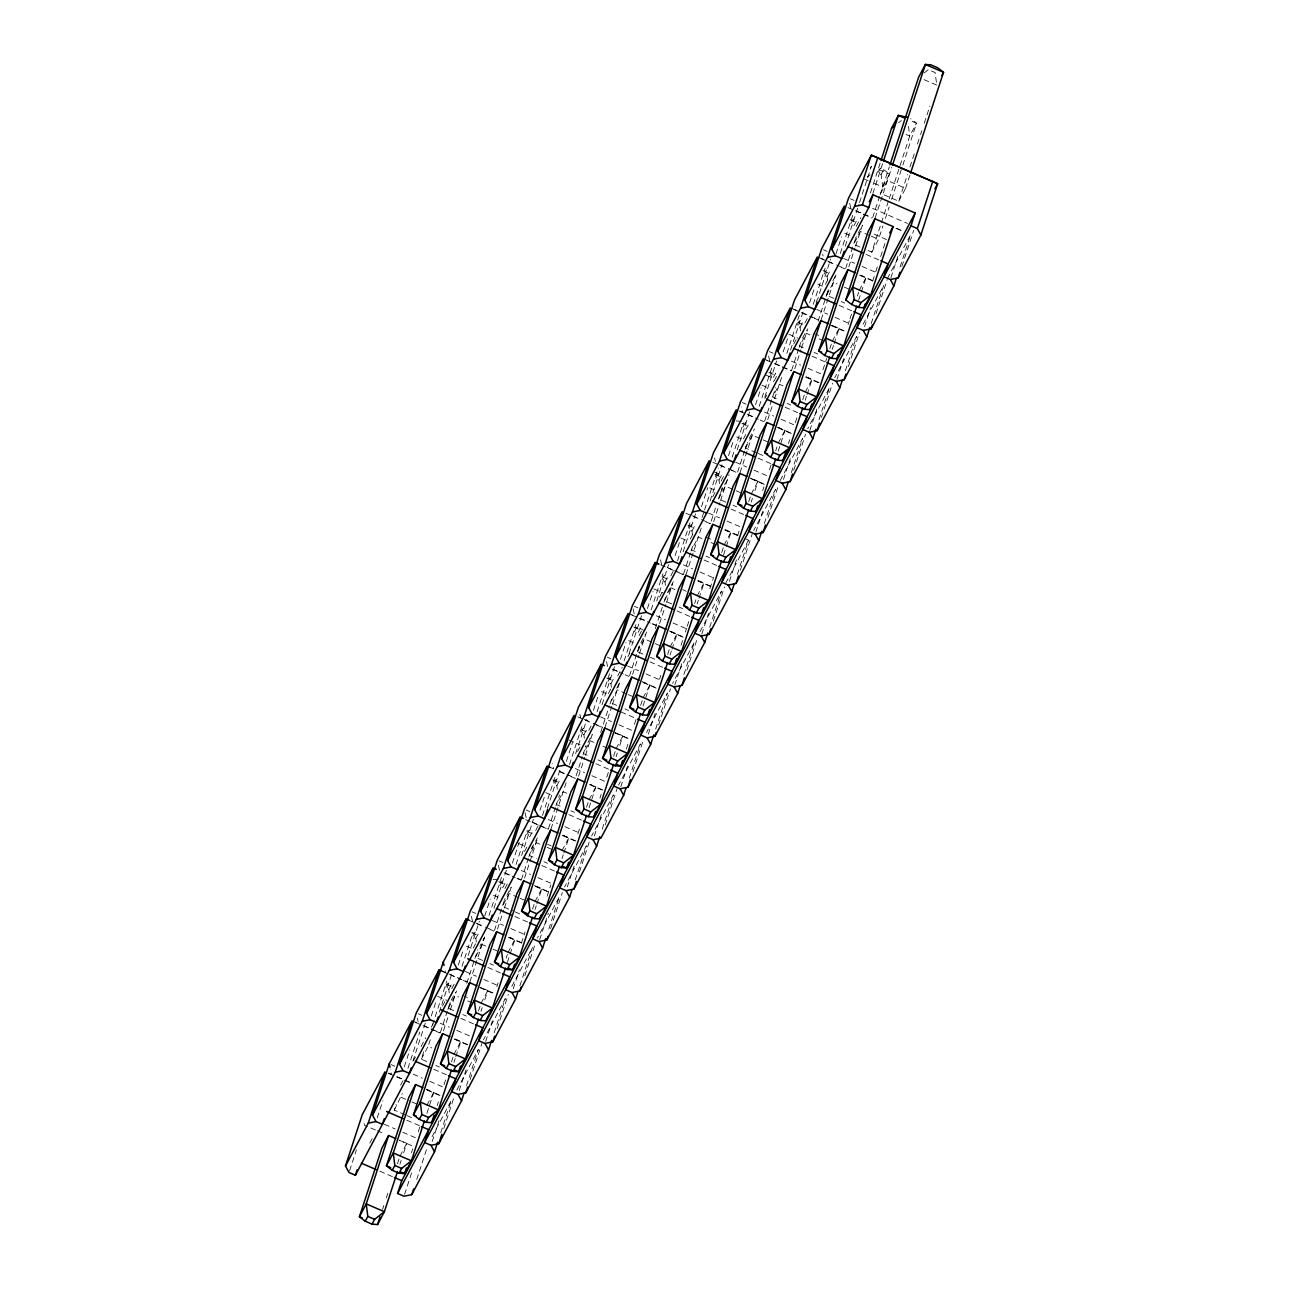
<?xml version="1.0" encoding="UTF-8"?>
<svg xmlns="http://www.w3.org/2000/svg" width="1289" height="1289" viewBox="0 0 1289 1289"><rect width="100%" height="100%" fill="white"/><g stroke="black" fill="none" stroke-linecap="round" stroke-linejoin="round"><path stroke-width="0.75" stroke-dasharray="5 3.75" d="M349.625 1170.605L356.425 1149.82M377.258 1117.789L382.817 1100.774M404.279 1066.857L409.838 1049.842M405.165 1114.808L394.289 1110.119L396.158 1104.399M407.969 1068.243L419.795 1032.086M394.289 1110.119L402.345 1093.475M412.915 1061.121L425.354 1023.047M431.299 1015.925L436.246 1000.812M426.756 1061.54L421.31 1059.187L424.419 1049.665M432.508 1024.932L446.816 981.155M428.738 1044.444L431.235 1036.839M439.307 1012.091L441.176 1006.387M441.805 1004.485L451.762 974.033M458.32 964.994L463.267 949.88M382.543 1209.356L383.784 1205.553M386.265 1197.948L388.134 1192.261M397.447 1163.758L399.3 1158.07M440.419 1032.296L447.251 1011.366M447.879 1009.464L450.36 1001.843M453.76 1010.608L448.33 1008.256L450.199 1002.552M462.01 966.379L473.208 932.124M399.912 1164.225L401.153 1160.422M403.634 1152.833L406.728 1143.327L399.477 1140.201M443.497 1030.878L447.847 1017.553M450.328 1009.948L456.548 990.919M468.197 955.455L479.395 921.2M484.728 915.963L490.287 898.949M411.433 1152.72L412.673 1148.918M418.248 1131.823L420.746 1124.234M466.811 983.265L474.271 960.434M474.9 958.533L477.832 949.719M489.03 915.448L501.469 877.39M426.933 1113.293L433.748 1092.395L426.498 1089.269M469.889 981.864L484.197 938.086L479.943 946.11M482.602 960.45L475.351 957.324L482.15 944.499L484.648 936.877M493.977 908.326L506.416 870.268M512.361 863.131L519.161 842.345M404.585 1194.339L411.997 1171.653M437.197 1105.591L438.437 1101.789M444.028 1084.694L446.51 1077.105M451.488 1061.91L453.341 1056.207M494.46 930.432L504.853 898.787M516.051 864.516L527.249 830.261M453.954 1062.362L455.194 1058.575M455.807 1056.674L460.769 1041.464L453.519 1038.338M497.522 929.031L503.757 909.986M504.37 908.084L511.217 887.154L504.402 899.98M521.61 855.493L533.437 819.337M416.734 1179.467L427.287 1147.178M539.994 810.314L544.941 795.2M432.218 1141.522L439.017 1120.721M478.509 1010.979L480.362 1005.275M521.481 879.501L528.313 858.571M528.941 856.669L532.502 845.955M542.46 815.502L554.898 777.428M440.741 1132.757L451.295 1100.468L430.349 1139.943M480.958 1011.43L482.215 1007.644M484.696 1000.038L487.79 990.548L480.539 987.406M524.542 878.099L538.061 836.915M547.39 808.38L560.457 768.405M443.754 1128.536L454.308 1096.246M566.403 761.283L572.574 742.383M459.238 1090.591L466.038 1069.806M496.829 986.633L498.07 982.846M506.142 958.146L507.383 954.343M548.486 828.585L555.333 807.639M555.962 805.738L559.523 795.023M569.464 764.57L582.531 724.595M466.505 1085.628L478.316 1049.536L456.451 1090.736M507.367 962.416L514.81 939.617L509.381 937.264M550.951 829.069L566.322 782.181M575.651 753.646L586.849 719.375M470.147 1079.505L481.941 1043.413M593.423 710.352L598.354 695.238M485.647 1041.544L492.446 1020.759M521.368 943.306L525.09 931.915M532.55 909.116L534.403 903.412M576.135 775.752L582.354 756.707M582.982 754.806L585.915 745.993M597.113 711.737L609.552 673.664M494.154 1032.795L505.32 998.604L483.472 1039.804M534.999 909.583L536.24 905.78M536.869 903.879L541.831 888.685L534.581 885.559M578.584 776.236L584.803 757.207M585.432 755.306L592.279 734.359L585.464 747.201M602.06 704.616L614.499 666.542M497.167 1028.574L508.333 994.383M620.444 659.42L626.003 642.405M513.28 988.727L519.451 969.827M547.148 896.177L550.87 884.786M600.674 732.426L609.375 705.776M610.003 703.875L611.695 698.864M624.134 660.806L635.96 624.649M519.934 985.666L532.341 947.673L510.492 988.872M562.02 858.651L563.261 854.849M563.889 852.947L568.852 837.753L561.601 834.628M604.992 727.205L611.824 706.275M612.452 704.374L619.751 682.235M629.08 653.684L641.519 615.61M524.8 975.741L535.354 943.451M647.465 608.489L653.024 591.474M539.688 939.681L548.324 913.224M577.891 833.854L579.76 828.15M586.576 807.252L588.445 801.549M629.548 675.79L639.505 645.338L645.467 634.107M642.905 654.103L637.475 651.751L639.328 646.031M651.154 609.874L662.965 573.718M548.808 929.047L559.362 896.757L537.513 937.941M589.041 807.72L595.872 786.822L590.443 784.469M632.625 674.373L638.845 655.344M639.473 653.442L646.772 631.304M656.713 600.851L668.54 564.695M550.58 928.612L562.375 892.536M675.098 555.672L679.416 542.443M567.321 886.864L574.121 866.079M599.949 798.117L601.19 794.314M606.781 777.219L609.262 769.63M613.596 756.321L615.465 750.633M655.328 628.661L663.416 603.929M664.044 602.027L666.349 595.115M677.547 560.844L689.986 522.786M575.216 880.016L586.382 845.826L564.534 887.009M616.061 756.788L617.302 752.985M619.783 745.396L622.893 735.89L615.643 732.764M659.646 623.441L665.865 604.412M666.494 602.511L672.713 583.482M671.746 603.945L664.496 600.819L672.536 584.175M683.122 551.821L695.561 513.763M579.47 871.992L589.395 841.604M701.506 506.625L707.677 487.725M594.342 835.933L601.754 813.262M626.341 749.086L628.21 743.382M634.414 724.386L636.283 718.698M640.617 705.389L642.486 699.701M683.589 573.927L690.437 552.997M691.065 551.096L693.369 544.184M702.086 517.534L703.955 511.83M704.567 509.912L718.263 468.052M602.237 829.085L613.403 794.894L591.554 836.078M643.082 705.856L649.914 684.958L642.663 681.833M686.054 574.427L701.425 527.539M710.142 500.889L721.953 464.733M605.25 824.863L617.044 788.771M728.527 455.694L733.457 440.58M620.75 786.902L627.534 766.117M659.565 679.158L660.806 675.355M667.638 654.474L669.507 648.77M711.238 521.094L716.217 505.868M725.788 502.082L718.521 498.956L722.259 487.532M732.216 457.079L743.415 422.824M629.258 778.153L640.424 743.962L618.575 785.146M670.103 654.925L671.343 651.138M671.972 649.237L676.934 634.027L669.684 630.901M713.687 521.594L719.907 502.549M720.535 500.648L729.075 474.706M737.163 449.958L749.602 411.9M632.883 772.03L643.437 739.741M755.547 404.778L761.106 387.763M648.383 734.086L655.183 713.284M681.011 645.322L682.864 639.634M685.345 632.029L686.586 628.226M687.214 626.325L689.696 618.736M694.658 603.542L695.899 599.739M737.63 472.064L744.478 451.134M745.09 449.233L746.959 443.529M756.434 452.729L745.541 448.024L747.411 442.32M759.237 406.164L771.676 368.09M655.65 729.123L667.444 693.031L646.498 732.506M697.123 603.993L698.364 600.207M698.992 598.305L703.955 583.111L698.509 580.759M740.079 472.564L754.387 428.786M764.796 397.125L776.623 360.968M658.663 724.901L670.457 688.809M783.18 351.945L787.498 338.717M674.792 685.039L682.203 662.369M709.885 588.702L713.607 577.295M721.679 552.61L723.548 546.907M764.651 421.149L775.672 387.586M786.87 353.331L799.937 313.356M683.911 674.389L694.465 642.099L672.616 683.299M723.532 554.963L730.976 532.18L725.53 529.827M767.728 419.731L772.079 406.406M774.576 398.784L782.487 374.745M790.576 350.012L803.643 310.037M686.924 670.167L697.478 637.878M809.573 302.915L814.519 287.801M701.796 634.107L708.596 613.322M737.534 535.87L739.387 530.166M748.7 501.679L750.569 495.975M791.672 370.217L798.519 349.271M799.132 347.369L801.629 339.764M813.278 304.301L825.089 268.144M709.691 627.26L721.486 591.168L698.719 634.075M751.165 502.146L752.405 498.344M754.887 490.738L757.996 481.248L750.746 478.106M794.749 368.799L800.968 349.77M801.597 347.869L807.816 328.824M819.466 293.376L830.664 259.105M713.333 621.137L724.499 586.946M835.981 253.869L841.54 236.87M729.445 581.291L736.857 558.62M762.685 490.642L763.926 486.839M769.517 469.744L771.998 462.139M775.72 450.747L776.961 446.945M818.064 321.187L825.54 298.339M826.152 296.438L828.65 288.833M833.854 298.371L826.603 295.245L829.101 287.624M840.299 253.369L853.35 213.394M737.324 574.427L748.506 540.236L743.656 537.819M778.185 451.214L785.017 430.317L777.766 427.191M821.141 319.769L835.9 274.799M845.23 246.247L858.925 204.371M859.537 202.47L871.364 166.313L868.802 171.115M740.353 570.205L752.148 534.129M755.837 532.244L762.637 511.459M788.465 443.513L789.706 439.71M795.297 422.615L797.778 415.01M802.741 399.816L804.61 394.112M845.713 268.354L856.122 236.693M870.429 192.915L880.371 162.478M764.345 523.495L775.527 489.321L753.678 530.504M805.206 400.283L806.447 396.48M807.075 394.579L812.038 379.385L804.787 376.259M848.79 266.936L855.01 247.907M855.638 246.006L862.47 225.076L855.67 237.901M872.879 193.414L882.836 162.962M767.986 517.388L778.54 485.099M783.486 479.427L790.27 458.642M822.93 369.782L826.652 358.39M829.762 348.884L831.631 343.196M872.734 217.422L879.581 196.492M880.194 194.591L889.362 166.732M791.365 472.58L802.548 438.389L779.781 481.296M832.227 349.351L833.467 345.549M834.08 343.647L839.058 328.453L831.808 325.327M875.183 217.905L891.811 167.232M793.766 470.243L805.561 434.167M809.879 430.397L817.29 407.711M848.098 324.554L849.338 320.752M849.95 318.85L852.432 311.261M857.411 296.051L858.651 292.265M868.125 250.565L871.751 252.145L888.556 200.746M889.184 198.844L909.712 136.038L916.511 123.212L910.695 118.717M819.014 419.747L829.568 387.457L807.72 428.641M858.619 300.321L866.079 277.522L860.633 275.185M871.751 252.145L878.566 239.303L882.917 225.978M885.414 218.373L889.136 206.949M891.634 199.344L902.203 166.99M902.832 165.073L916.511 123.212L911.178 120.908M821.399 417.427L832.581 383.236M836.899 379.465L843.699 358.68M872.621 281.228L875.102 273.622M875.73 271.721L878.212 264.132M880.693 256.527L886.284 239.432L869.962 232.391M898.771 201.213L905.587 188.371L887.46 180.541L880.645 193.382L898.771 201.213L907.488 174.563M909.97 166.958L914.948 151.731M917.446 144.11L919.927 136.505M920.555 134.588L921.796 130.785M924.277 123.18L929.885 106.052M845.407 370.716L856.589 336.526L834.74 377.709M905.587 188.371L910.566 173.145M848.42 366.495L859.602 332.304M864.548 326.649L870.72 307.749M871.187 323.587L883.61 285.594L861.745 326.794M876.069 313.662L887.235 279.471M890.941 277.602L898.352 254.932M900.076 266.952L910.63 234.662L887.863 277.57M901.849 266.533L913.643 230.441M718.166 473.756L715.604 478.573L719.004 480.04L719.455 483.617M769.646 376.71L772.208 371.893L775.607 373.359L773.046 378.176L773.497 381.753M448.814 989.324L451.359 984.522L447.96 983.056L445.414 987.857L448.814 989.324L449.249 992.901M475.834 938.408L478.38 933.59L474.98 932.124L472.435 936.926L475.834 938.408L476.269 941.969M556.88 785.613L559.442 780.796L556.042 779.329L553.48 784.147L556.88 785.613L557.331 789.19M583.901 734.682L586.463 729.864L583.063 728.398L580.501 733.215L583.901 734.682L584.352 738.259M610.922 683.75L613.483 678.949L610.084 677.466L607.522 682.284L610.922 683.75L611.373 687.327M640.504 628.017L637.942 632.818L634.542 631.352L637.104 626.551L643.404 630.257M664.963 581.887L667.525 577.085L664.125 575.619L661.563 580.421L664.963 581.887L665.414 585.464M691.984 530.971L694.545 526.154L691.146 524.687L688.584 529.489L691.984 530.971L692.435 534.532M719.004 480.04L721.566 475.222L714.767 472.29M800.066 327.245L802.612 322.427L799.212 320.961L796.666 325.779L800.066 327.245L800.517 330.822M827.087 276.313L829.633 271.496L826.233 270.029L823.687 274.847L827.087 276.313L827.538 279.89M881.128 174.45L883.674 169.649L880.274 168.182L877.728 172.984L881.128 174.45L882.691 186.969L869.994 181.491M369.814 1143.101L372.618 1137.833M400.573 1085.161L404.295 1078.136M413.608 1060.573L415.477 1057.061M421.068 1046.523L425.724 1037.742M431.316 1027.204L433.168 1023.692M442.498 1006.129L446.22 999.104M451.811 988.566L454.598 983.298M473.24 948.172L476.962 941.147M504.917 888.459L507.721 883.191M524.478 851.578L527.282 846.309M535.66 830.503L538.464 825.234M577.601 751.471L580.388 746.202M588.767 730.396L591.57 725.127M608.344 693.53L612.066 686.505M617.657 675.968L622.313 667.186M627.904 656.649L629.773 653.136M639.086 635.574L642.808 628.549M659.581 596.936L662.385 591.667M670.763 575.861L673.567 570.592M690.324 538.979L693.128 533.71M712.688 496.829L715.492 491.56M721.083 481.023L723.87 475.754M743.447 438.872L746.234 433.603M764.876 398.478L766.729 394.966M774.19 380.916L776.977 375.647M793.75 344.034L797.472 337.009M804.932 322.959L808.654 315.934M816.114 301.884L818.902 296.631M825.427 284.337L828.231 279.068M856.17 226.381L860.843 217.599M451.214 1000.248L455.468 992.224M531.422 849.048L537.384 837.834M616.738 688.245L619.3 683.428M667.38 592.811L673.341 581.581M720.567 492.543L727.367 479.717M749.296 438.405L751.841 433.603M802.483 338.153L806.737 330.129M832.903 280.809L835.449 275.991M882.691 186.969L889.491 174.144L883.674 169.649M421.31 1059.187L428.109 1046.346L431.751 1047.925M448.33 1008.256L455.13 995.414L458.755 996.993M637.475 651.751L644.274 638.909L653.346 642.824M718.521 498.956L725.336 486.13L734.408 490.046M745.541 448.024L752.357 435.199L761.428 439.114M826.603 295.245L833.419 282.404L837.044 283.967M399.928 1156.169L406.728 1143.327M426.949 1105.237L433.748 1092.395M453.97 1054.305L460.769 1041.464M480.99 1003.374L487.79 990.548M508.011 952.442L514.81 939.617M535.032 901.51L541.831 888.685M562.052 850.579L568.852 837.753M589.073 799.663L595.872 786.822M616.094 748.732L622.893 735.89M643.114 697.8L649.914 684.958M670.119 646.869L676.934 634.027M697.14 595.937L703.955 583.111M724.16 545.005L730.976 532.18M751.181 494.074L757.996 481.248M778.202 443.142L785.017 430.317M805.222 392.227L812.038 379.385M832.243 341.295L839.058 328.453M859.264 290.363L866.079 277.522M725.739 583.16L748.506 540.236M924.181 72.925L928.37 69.654L935.169 72.603L936.507 83.318M898.562 122.761L901.349 120.586M867.352 176.964L870.139 174.788M736.261 420.955L741.787 421.358M493.091 879.324L498.601 879.726M818.934 257.591L823.784 259.443L822.672 254.191M791.913 308.522L796.763 310.375L796.022 306.879M763.265 358.825L768.131 360.678M739.483 410.998L742.722 412.238L741.61 406.986M628.178 613.483L633.028 615.336M550.355 767.503L553.593 768.743L552.482 763.491M442.272 971.229L445.511 972.454L444.769 968.957M412.013 1020.92L418.49 1023.385L417.378 1018.149M388.231 1073.076L391.469 1074.317L390.358 1069.064M924.036 79.628L936.732 85.106M906.086 134.475L909.712 136.038L908.149 123.535M878.808 169.52L889.491 174.144M864.548 179.139L868.174 180.702M850.434 198.812L854.108 200.407M872.524 208.351L907.52 223.464M856.299 210.897L861.793 213.265M863.63 214.055L870.961 217.213M896.612 228.298L902.107 230.667M848.017 207.626L853.544 210.01M855.38 210.816L871.96 217.97M895.887 228.298L901.414 230.683M850.015 219.678L857.137 222.755M869.495 235.388L860.44 231.472L853.624 244.314L860.875 247.44M871.316 236.177L878.566 239.303M844.794 233.196L850.224 235.549M866.111 254.416L878.969 259.959M823.413 249.744L827.087 251.339M843.667 258.493L854.72 263.262M862.083 266.436L874.973 272.011M827.457 261.023L834.773 264.197M836.609 264.986L843.941 268.144M860.424 275.266L871.412 280.019M820.996 258.557L826.523 260.942M828.36 261.748L833.886 264.132M841.25 267.306L844.939 268.902M859.666 275.266L872.556 280.825M822.994 270.609L830.116 273.687M844.295 287.109L851.546 290.234M817.774 284.128L823.204 286.48M841.105 301.497L844.746 303.06M839.091 305.348L851.948 310.891M816.646 309.424L827.699 314.194M835.063 317.368L849.789 323.732M802.257 312.744L818.757 319.865M831.582 325.408L846.229 331.74M793.976 309.489L799.502 311.874M801.339 312.679L812.392 317.448M814.229 318.238L817.919 319.833M830.809 325.392L845.536 331.756M797.746 322.314L804.868 325.392M814.116 333.464L821.367 336.59M810.024 334.898L806.398 333.335L799.583 346.177L805.029 348.513M819.095 338.814L824.525 341.166M788.932 334.286L798.004 338.201M814.1 352.429L817.725 353.992M812.07 356.263L824.928 361.822M769.372 351.607L773.046 353.202M791.462 361.146L800.678 365.125M808.042 368.3L820.932 373.874M775.237 363.675L780.731 366.044M782.568 366.849L791.736 370.797M806.382 377.129L819.208 382.656M766.955 360.421L772.482 362.805M774.318 363.595L790.898 370.765M805.625 377.113L818.515 382.688M768.953 372.473L776.075 375.55M766.246 375.244L773.046 378.176M783.003 385.83L779.378 384.267L772.562 397.093L778.008 399.445M761.912 385.202L769.162 388.343M787.08 403.36L790.705 404.923M785.065 407.195L797.907 412.754M742.351 402.539L746.025 404.118M764.441 412.077L773.658 416.057M781.021 419.231L793.911 424.79M748.216 414.607L753.727 416.975M777.541 427.271L790.366 432.798M739.934 411.352L745.461 413.737M747.298 414.526L758.351 419.296M760.188 420.101L763.878 421.68M778.604 428.045L791.494 433.62M741.932 423.404L749.054 426.482M763.233 439.887L768.679 442.24M736.712 436.923L742.142 439.275M758.238 453.502L763.684 455.855M758.045 458.127L770.886 463.669M735.584 462.203L746.637 466.989M754.001 470.163L766.891 475.722M719.375 464.749L726.706 467.907M728.527 468.697L735.858 471.871M750.52 478.187L763.346 483.729M712.914 462.284L718.44 464.668M720.277 465.458L729.493 469.438M731.33 470.227L736.857 472.612M751.584 478.976L764.474 484.535M714.912 474.336L722.033 477.413M736.212 490.819L741.658 493.171M709.691 487.854L715.121 490.207M733.038 505.224L736.663 506.786M731.024 509.058L743.866 514.601M708.563 513.135L719.616 517.904M726.98 521.094L739.87 526.653M692.354 515.681L699.685 518.839M701.506 519.628L710.674 523.592M725.32 529.908L738.146 535.451M685.893 513.215L691.42 515.6M693.256 516.39L698.783 518.774M706.146 521.948L709.836 523.543M724.563 529.908L737.453 535.467M687.891 525.268L695.013 528.345M706.034 537.175L711.48 539.527M701.941 538.625L698.316 537.062L691.5 549.887L696.946 552.24M711.012 542.54L716.442 544.876M680.85 537.996L688.1 541.122M706.018 556.155L709.643 557.718M704.003 559.99L716.845 565.533M683.396 564.872L692.596 568.836M699.959 572.026L714.686 578.374M667.17 567.402L672.665 569.77M674.485 570.56L683.653 574.523M698.316 580.84L711.125 586.382M660.725 564.936L677.289 572.09M679.126 572.88L682.816 574.475M697.542 580.84L710.432 586.398M662.643 576.956L667.992 579.26M682.638 589.669L686.264 591.248M671.295 587.977L674.92 589.556M653.829 588.928L662.9 592.843M678.997 607.087L682.622 608.65M676.983 610.922L689.824 616.464M634.269 606.249L637.958 607.844M656.375 615.788L665.575 619.767M672.939 622.958L685.829 628.516M640.15 618.333L645.644 620.702M652.975 623.86L656.633 625.439M669.458 630.982L682.284 636.524M631.852 615.062L637.378 617.447M639.215 618.253L650.268 623.022M652.105 623.812L655.795 625.407M670.522 631.771L683.412 637.33M633.85 627.115L640.971 630.192M655.15 643.614L660.596 645.966M628.629 640.633L634.059 642.985M650.155 657.229L655.602 659.581M649.962 661.853L664.641 668.185M607.248 657.181L610.938 658.776M627.501 665.93L638.554 670.699M645.918 673.873L658.808 679.448M613.129 669.249L618.623 671.633M642.438 681.913L657.1 688.245M612.194 669.184L623.248 673.954M625.101 674.743L628.774 676.338M643.501 682.703L656.391 688.262M606.829 678.046L613.951 681.124M626.325 693.756L617.254 689.841L610.454 702.682L617.705 705.808M628.13 694.545L633.576 696.882M601.609 691.565L607.055 693.917M624.956 708.934L628.581 710.513M621.105 711.979L635.783 718.327M600.481 716.861L611.534 721.631M618.897 724.805L631.787 730.38M584.271 719.391L591.603 722.565M593.439 723.355L602.591 727.302M615.417 732.845L628.242 738.371M577.81 716.926L583.337 719.31M585.19 720.116L594.39 724.08M596.227 724.885L601.754 727.27M614.644 732.829L627.534 738.388M581.597 729.751L586.93 732.055M593.858 742.335L590.233 740.772L583.434 753.614L588.864 755.95M602.93 746.25L608.376 748.603M569.142 740.144L580.034 744.849M597.935 759.866L601.56 761.428M595.921 763.7L608.762 769.259M575.313 768.582L584.513 772.562M591.877 775.736L604.767 781.311M559.088 771.112L575.571 778.234M590.233 784.566L603.059 790.093M560.006 771.837L569.206 775.801M571.059 776.606L574.733 778.202M589.476 784.55L602.366 790.125M552.788 779.909L559.909 782.987M566.838 793.267L563.212 791.704L556.413 804.529L561.843 806.882M545.746 792.638L553.013 795.78M570.914 810.797L574.54 812.36M568.9 814.632L581.742 820.191M526.186 809.975L529.876 811.554M548.292 819.514L557.493 823.494M564.856 826.668L577.746 832.227M532.067 822.044L537.561 824.412M539.398 825.202L548.55 829.165M563.212 835.498L576.038 841.024M525.622 819.578L547.712 829.117M562.455 835.481L575.345 841.056M527.555 831.614L532.889 833.919M547.535 844.327L551.16 845.89M539.817 844.198L536.192 842.635L529.392 855.461L536.643 858.603M547.068 847.324L552.514 849.677M518.742 843.57L525.993 846.712M543.894 861.729L547.519 863.292M541.879 865.564L554.721 871.106M499.165 860.907L502.855 862.486M521.272 870.446L530.472 874.425M537.835 877.6L550.725 883.158M505.046 872.975L510.541 875.344M517.872 878.518L521.529 880.097M534.355 885.624L547.181 891.166M504.128 872.895L515.165 877.664M517.018 878.47L520.692 880.049M535.434 886.413L548.324 891.972M498.746 881.773L505.868 884.85M518.242 897.482L509.171 893.567L502.372 906.393L513.248 911.097M520.063 898.256L525.493 900.608M493.526 895.291L498.972 897.643M515.068 911.871L520.498 914.223M514.859 916.495L527.7 922.038M472.145 911.839L475.834 913.418M492.414 920.572L503.451 925.341M510.815 928.531L523.705 934.09M476.189 923.117L483.52 926.275M485.357 927.065L492.688 930.239M509.171 937.345L521.997 942.887M469.744 920.652L475.254 923.037M477.107 923.826L482.634 926.211M489.997 929.385L493.671 930.98M508.414 937.345L521.304 942.904M471.726 932.704L478.847 935.782M482.15 944.499L485.776 946.062M493.043 949.187L500.293 952.313M466.505 946.223L471.951 948.559M489.852 963.592L493.478 965.155M487.838 967.427L500.68 972.969M465.393 971.503L476.431 976.272M483.794 979.463L498.537 985.811M449.168 974.049L467.488 981.96M480.314 987.487L494.976 993.819M442.723 971.584L448.234 973.968M450.087 974.758L461.14 979.527M462.977 980.317L466.65 981.912M479.54 987.471L494.283 993.835M446.493 984.393L453.615 987.471M462.848 995.543L470.114 998.685M467.826 1000.909L473.272 1003.245M437.68 996.365L446.735 1000.28M462.832 1014.524L466.457 1016.086M460.817 1018.358L473.659 1023.901M418.103 1013.686L421.793 1015.281M440.21 1023.224L449.41 1027.204M456.789 1030.394L469.679 1035.953M423.984 1025.77L429.479 1028.139M431.316 1028.928L440.467 1032.876M455.13 1039.208L467.955 1044.751M415.703 1022.499L421.229 1024.884M423.066 1025.69L434.119 1030.459M435.956 1031.248L439.63 1032.843M454.373 1039.208L467.263 1044.767M435.811 1065.439L439.436 1067.018M433.797 1069.29L446.639 1074.833M391.083 1064.617L394.772 1066.212M413.189 1074.156L422.389 1078.136M429.769 1081.31L442.659 1086.885M396.964 1076.686L411.626 1083.018M426.272 1089.35L439.098 1094.893M388.682 1073.431L412.609 1083.775M427.352 1090.14L440.242 1095.698M401.105 1097.277L410.16 1101.193M411.981 1101.982L417.41 1104.335M406.986 1115.597L412.416 1117.95M406.776 1120.222L419.634 1125.764M384.331 1124.298L395.369 1129.067M402.748 1132.241L415.638 1137.816M375.437 1130.002L364.449 1125.249L363.337 1119.996M377.274 1130.791L384.605 1133.949M399.252 1140.282L412.077 1145.808M379.756 1171.137L392.613 1176.696M849.693 203.275L850.804 208.512M768.631 356.054L769.742 361.307M714.589 457.917L715.331 461.414M660.564 559.78L661.66 565.017M633.173 608.956L634.639 615.949M606.523 661.628L607.635 666.88M579.873 714.315L580.614 717.812M525.09 812.682L526.573 819.675M498.44 865.354L499.552 870.607M471.42 916.286L472.531 921.538M502.001 881.193L499.455 886.01L502.855 887.476L505.401 882.659L502.001 881.193M529.022 830.261L526.476 835.079L529.876 836.545L532.421 831.727L529.022 830.261M745.187 422.824L742.625 427.642L746.025 429.108L748.587 424.29L745.187 422.824M853.254 219.114L850.708 223.915L854.108 225.382L856.653 220.58L853.254 219.114"/><path stroke-width="1.5" d="M345.468 1166.046L362.225 1114.759L384.992 1071.852L368.235 1123.138L345.468 1166.046L349.013 1172.491L355.377 1175.246L868.754 207.577L872.943 194.768L915.158 212.991L910.969 225.817L397.592 1193.469L403.973 1196.224L411.755 1194.661L434.522 1151.754L437.632 1142.263M372.489 1115.114L389.246 1063.828L412.013 1020.92L395.256 1072.206L372.489 1115.114L376.017 1121.559L382.398 1124.314L384.203 1118.82M355.377 1175.246L357.182 1169.751M411.223 1067.888L409.419 1073.383L403.038 1070.643L399.509 1064.182L416.266 1012.896L439.033 969.989L442.272 971.229M399.509 1064.182L422.276 1021.275L439.033 969.989M438.228 1016.957L436.439 1022.467L430.059 1019.712L426.53 1013.251L443.287 961.965L466.054 919.057L469.293 920.298M395.852 1138.638L388.601 1135.496L366.253 1203.894L359.438 1216.719L365.254 1221.215L372.054 1224.147L377.58 1224.55L384.38 1211.724L397.415 1171.83M426.53 1013.251L449.297 970.343L466.054 919.057M465.248 966.041L463.46 971.535L457.079 968.78L453.551 962.319L470.308 911.033L493.075 868.125L496.313 869.366M422.873 1087.707L415.622 1084.565L393.274 1152.962L386.458 1165.788L392.275 1170.283L399.074 1173.216L404.601 1173.618L411.4 1160.793L424.435 1120.898M453.551 962.319L476.318 919.411L493.075 868.125M377.58 1224.55L380.062 1216.945M492.269 915.109L490.481 920.604L484.1 917.849L480.571 911.387L497.328 860.101L520.095 817.194L523.334 818.434M449.893 1036.775L442.643 1033.649L420.295 1102.031L413.479 1114.856L419.296 1119.351L426.095 1122.284L431.622 1122.687L438.421 1109.861L451.456 1069.967M480.571 911.387L503.338 868.48L520.095 817.194M397.592 1193.469L401.781 1180.66L915.158 212.991M406.454 1167.915L404.601 1173.618L401.04 1172.088M519.29 864.178L517.501 869.672L511.121 866.917L507.592 860.456L524.349 809.17L547.116 766.262L550.355 767.503M476.914 985.843L469.663 982.717L447.315 1051.099L440.5 1063.924L446.316 1068.42L453.116 1071.368L458.642 1071.755L465.442 1058.93L478.477 1019.035M507.592 860.456L530.343 817.548L547.116 766.262M431.622 1122.687L434.103 1115.098M534.613 809.524L551.37 758.254L574.137 715.331L557.364 766.617L534.613 809.524L538.141 815.985L544.522 818.741L547.519 809.589M503.935 934.912L496.684 931.786L474.336 1000.167L467.52 1013.009L473.337 1017.504L480.136 1020.437L485.663 1020.824L492.462 1007.998L505.497 968.103M411.755 1194.661L413.624 1188.957M460.495 1066.067L458.642 1071.755L455.081 1070.224M573.331 762.315L571.543 767.809L565.162 765.054L561.633 758.609L578.39 707.323L601.157 664.415L604.396 665.64M530.955 883.98L523.705 880.854L501.357 949.236L494.541 962.077L500.358 966.573L507.157 969.505L512.668 969.908L519.483 957.066L532.518 917.172M421.455 1126.554L428.802 1129.728L424.613 1142.537L430.993 1145.293L438.776 1143.73L441.885 1134.239M561.633 758.609L584.384 715.685L601.157 664.415M588.638 707.677L605.411 656.391L628.178 613.483L611.405 664.77L588.638 707.677L592.183 714.122L598.563 716.877L600.352 711.383M438.776 1143.73L461.543 1100.822L464.024 1093.233M557.976 833.048L550.725 829.923L528.377 898.304L521.562 911.146L527.378 915.641L534.178 918.574L539.688 918.976L546.504 906.135L559.539 866.24M448.475 1075.622L455.823 1078.796L451.633 1091.622L458.014 1094.361L465.796 1092.798L467.665 1087.11M514.537 964.204L512.668 969.908L509.107 968.361M626.776 662.288L625.584 665.946L619.203 663.207L615.659 656.746L632.432 605.459L655.199 562.552L658.437 563.792M465.796 1092.798L488.563 1049.89L491.673 1040.4M584.997 782.133L577.746 778.991L555.398 847.389L548.582 860.214L554.399 864.71L561.198 867.642L566.709 868.045L573.524 855.203L586.559 815.325M475.496 1024.691L482.843 1027.865L478.654 1040.69L485.018 1043.446L492.817 1041.866L494.686 1036.179M615.659 656.746L638.426 613.838L655.199 562.552L658.872 564.147M539.688 918.976L540.929 915.174M642.679 605.814L659.452 554.528L682.219 511.62L665.446 562.906L642.679 605.814L646.224 612.275L652.605 615.03L653.797 611.357M492.817 1041.866L515.584 998.959L518.065 991.37M612.017 731.201L604.767 728.059L582.419 796.457L575.603 809.283L581.42 813.778L588.219 816.71L593.73 817.113L600.545 804.288L613.58 764.393M502.517 973.759L509.864 976.933L505.675 989.759L512.039 992.514L519.838 990.951L521.078 987.148M568.578 862.341L566.709 868.045L563.148 866.498M669.7 554.882L686.473 503.596L709.24 460.689L692.467 511.975L669.7 554.882L673.245 561.343L679.625 564.099L682.01 556.767M519.838 990.951L542.605 948.027L545.714 938.537M639.038 680.27L631.787 677.128L609.439 745.525L602.624 758.351L608.44 762.846L615.24 765.779L620.75 766.182L627.566 753.356L640.601 713.462M529.537 922.827L536.885 926.001L532.695 938.827L539.06 941.582L546.858 940.019L548.099 936.217M593.73 817.113L595.599 811.409M696.721 503.951L713.494 452.665L736.261 409.757L719.488 461.043L696.721 503.951L700.265 510.412L706.646 513.167M546.858 940.019L569.625 897.112L572.107 889.507M666.059 629.338L658.808 626.212L636.444 694.594L629.644 707.419L635.461 711.915L642.26 714.847L647.771 715.25L654.586 702.424L667.621 662.53M556.558 871.912L563.905 875.07L559.716 887.895L566.08 890.651L573.879 889.088L576.36 881.483M622.619 760.478L620.75 766.182L617.189 764.651M723.741 453.019L740.514 401.733L763.265 358.825L746.508 410.111L723.741 453.019L727.286 459.48L733.65 462.235L736.051 454.904M573.879 889.088L596.646 846.18L599.756 836.674M693.079 578.407L685.829 575.281L663.464 643.662L656.665 656.488L662.482 660.983L669.281 663.932L674.792 664.318L681.607 651.493L694.642 611.598M647.771 715.25L649.64 709.562M750.762 402.087L767.535 350.817L790.286 307.894L773.529 359.18L750.762 402.087L754.307 408.549L760.671 411.304L761.88 407.646M583.579 820.98L590.926 824.138L586.737 836.964L593.101 839.719L600.9 838.156L623.667 795.249L626.148 787.643M720.1 527.475L712.849 524.349L690.485 592.731L683.686 605.572L689.502 610.051L696.302 613L701.812 613.387L708.628 600.561L721.663 560.667M610.599 770.049L617.947 773.223L613.757 786.032L620.122 788.787L627.92 787.225L630.402 779.636M674.792 664.318L676.661 658.631M777.783 351.172L794.556 299.886L817.307 256.978L800.55 308.248L777.783 351.172L781.327 357.617L787.692 360.372L790.093 353.041M627.92 787.225L650.687 744.317L653.781 734.827M747.121 476.543L739.87 473.417L717.506 541.799L710.706 554.641L716.523 559.136L723.322 562.068L728.833 562.471L735.648 549.63L748.683 509.735M637.62 719.117L644.967 722.291L640.778 735.101L647.142 737.856L654.941 736.293L656.182 732.49M701.812 613.387L703.681 607.699M804.803 300.24L821.56 248.954L844.327 206.047L827.57 257.333L804.803 300.24L808.348 306.685L814.712 309.441L817.113 302.125M654.941 736.293L677.708 693.385L680.189 685.796M774.141 425.612L766.891 422.486L744.526 490.867L737.727 503.709L743.544 508.204L750.343 511.137L755.853 511.54L762.669 498.698L775.704 458.803M664.641 668.185L671.988 671.36L667.799 684.185L674.163 686.924L681.962 685.361L684.443 677.772M728.833 562.471L730.702 556.767M844.134 251.194L841.733 258.509L835.369 255.77L831.824 249.309L848.581 198.023L871.348 155.115L937.651 183.731L920.878 235.017L898.127 277.925L890.328 279.487L883.948 276.748L888.137 263.923L880.806 260.749M681.962 685.361L704.729 642.454L707.822 632.963M801.162 374.696L793.895 371.554L771.547 439.952L764.748 452.777L770.564 457.273L777.364 460.205L782.874 460.608L789.69 447.766L802.725 407.888M691.661 617.254L699.009 620.428L694.819 633.253L701.184 635.993L708.982 634.43L710.835 628.742M831.824 249.309L854.591 206.401L871.348 155.115L937.651 183.731L934.912 188.887M755.853 511.54L757.723 505.836M708.982 634.43L731.749 591.522L734.231 583.933M828.183 323.765L820.916 320.623L798.568 389.02L791.768 401.846L797.569 406.341L804.368 409.274L809.895 409.676L816.694 396.851L829.745 356.956M718.682 566.322L726.029 569.496L721.824 582.322L728.204 585.077L736.003 583.514L738.484 575.909M854.591 206.401L862.389 204.838L877.825 157.58M782.874 460.608L785.984 451.102M880.999 160.561L891.569 128.207L898.385 115.382L907.295 117.251M736.003 583.514L758.77 540.59L761.863 531.1M855.203 272.833L847.936 269.691L825.588 338.089L818.789 350.914L824.589 355.41L831.389 358.342L836.915 358.745L843.715 345.919L856.766 306.025M883.448 161.061L898.385 115.382L904.04 117.831M745.703 515.391L753.05 518.565L748.845 531.39L755.225 534.145L763.024 532.583L765.505 524.977M809.895 409.676L811.764 403.973M845.81 299.983L868.158 231.601L874.957 218.776L893.1 226.59L870.736 294.988L863.936 307.813L858.41 307.41L851.61 304.478L845.81 299.983L852.609 287.157L874.957 218.776M889.974 164.831L918.59 77.276L925.405 64.45L930.916 64.853L937.715 67.785L943.532 72.281L910.566 173.145M763.024 532.583L785.791 489.675L788.272 482.07M892.439 165.314L925.405 64.45L943.532 72.281L941.824 75.487M772.723 464.475L780.054 467.633L775.865 480.459L782.246 483.214L790.044 481.651L792.526 474.046M836.915 358.745L838.156 354.942M790.044 481.651L812.811 438.743L815.905 429.237M799.744 413.543L807.075 416.701L802.886 429.527L809.266 432.282L817.065 430.719L819.546 423.114M863.936 307.813L865.177 304.011M817.065 430.719L839.832 387.812L842.313 380.207M826.765 362.612L834.096 365.786L829.907 378.595L836.287 381.351L844.086 379.788L845.938 374.084M844.086 379.788L866.836 336.88L869.946 327.39M853.785 311.68L861.116 314.854L856.927 327.664L863.308 330.419L871.106 328.856L872.347 325.054M871.106 328.856L893.857 285.949L896.354 278.36M898.127 277.925L899.98 272.237M920.878 235.017L917.349 228.556L932.785 181.314M869.221 201.793L872.943 194.768M388.601 1135.496L381.802 1148.338L359.438 1216.719L362.273 1217.944M415.622 1084.565L408.822 1097.406L386.458 1165.788L390.712 1167.625M442.643 1033.649L435.843 1046.475L413.479 1114.856L416.315 1116.081M469.663 982.717L462.848 995.543L440.5 1063.924L444.753 1065.761M496.684 931.786L489.868 944.611L467.52 1013.009L471.774 1014.83M523.705 880.854L516.889 893.68L494.541 962.077L498.795 963.914M550.725 829.923L543.91 842.764L521.562 911.146L527.233 913.595M577.746 778.991L570.93 791.833L548.582 860.214L552.836 862.051M604.767 728.059L597.951 740.901L575.603 809.283L579.857 811.119M631.787 677.128L624.972 689.969L602.624 758.351L606.877 760.188M658.808 626.212L651.992 639.038L629.644 707.419L633.898 709.256M685.829 575.281L679.013 588.106L656.665 656.488L659.501 657.712M712.849 524.349L706.034 537.175L683.686 605.572L687.939 607.393M739.87 473.417L733.054 486.243L710.706 554.641L713.542 555.865M766.891 422.486L760.075 435.328L737.727 503.709L741.965 505.546M793.895 371.554L787.096 384.396L764.748 452.777L767.583 454.002M820.916 320.623L814.116 333.464L791.768 401.846L796.006 403.683M847.936 269.691L841.137 282.533L818.789 350.914L821.609 352.139M365.254 1221.215L367.816 1216.397L366.253 1203.894L384.38 1211.724L374.616 1219.346L372.054 1224.147M392.275 1170.283L394.837 1165.465L393.274 1152.962L411.4 1160.793L401.636 1168.414L399.074 1173.216M419.296 1119.351L421.857 1114.55L420.295 1102.031L438.421 1109.861L428.657 1117.482L426.095 1122.284M446.316 1068.42L448.878 1063.618L447.315 1051.099L465.442 1058.93L455.678 1066.551L453.116 1071.368M473.337 1017.504L475.883 1012.687L474.336 1000.167L492.462 1007.998L482.682 1015.619L480.136 1020.437M500.358 966.573L502.903 961.755L501.357 949.236L519.483 957.066L509.703 964.688L507.157 969.505M527.378 915.641L529.924 910.824L528.377 898.304L546.504 906.135L536.723 913.756L534.178 918.574M554.399 864.71L556.945 859.892L555.398 847.389L573.524 855.203L563.744 862.824L561.198 867.642M581.42 813.778L583.965 808.96L582.419 796.457L600.545 804.288L590.765 811.909L588.219 816.71M608.44 762.846L610.986 758.029L609.439 745.525L627.566 753.356L617.785 760.977L615.24 765.779M635.461 711.915L638.007 707.113L636.444 694.594L654.586 702.424L644.806 710.046L642.26 714.847M662.482 660.983L665.027 656.182L663.464 643.662L681.607 651.493L671.827 659.114L669.281 663.932M689.502 610.051L692.048 605.25L690.485 592.731L708.628 600.561L698.847 608.182L696.302 613M716.523 559.136L719.069 554.318L717.506 541.799L735.648 549.63L725.868 557.251L723.322 562.068M743.544 508.204L746.089 503.387L744.526 490.867L762.669 498.698L752.889 506.319L750.343 511.137M770.564 457.273L773.11 452.455L771.547 439.952L789.69 447.766L779.909 455.388L777.364 460.205M797.569 406.341L800.131 401.524L798.568 389.02L816.694 396.851L806.93 404.472L804.368 409.274M824.589 355.41L827.151 350.592L825.588 338.089L843.715 345.919L833.951 353.54L831.389 358.342M851.61 304.478L854.172 299.676L852.609 287.157L870.736 294.988L860.971 302.609L858.41 307.41M889.684 233.019L893.1 226.59M891.569 128.207L894.373 126.032M827.57 257.333L835.369 255.77M800.55 308.248L808.348 306.685M773.529 359.18L781.327 357.617M746.508 410.111L754.307 408.549M719.488 461.043L727.286 459.48M692.467 511.975L700.265 510.412M665.446 562.906L673.245 561.343M638.426 613.838L646.224 612.275M611.405 664.77L619.203 663.207M584.384 715.685L592.183 714.122M557.364 766.617L565.162 765.054M530.343 817.548L538.141 815.985M503.338 868.48L511.121 866.917M476.318 919.411L484.1 917.849M449.297 970.343L457.079 968.78M422.276 1021.275L430.059 1019.712M395.256 1072.206L403.038 1070.643M368.235 1123.138L376.017 1121.559M862.389 204.838L868.754 207.577M910.969 225.817L917.349 228.556M847.759 246.489L862.454 252.821M854.172 299.676L860.971 302.609M820.739 297.421L835.433 303.753M827.151 350.592L833.951 353.54M793.718 348.352L808.412 354.684M800.131 401.524L806.93 404.472M766.697 399.268L781.392 405.616M773.11 452.455L779.909 455.388M739.677 450.199L754.371 456.548M746.089 503.387L752.889 506.319M712.672 501.131L727.35 507.479M719.069 554.318L725.868 557.251M685.651 552.063L700.33 558.411M692.048 605.25L698.847 608.182M658.631 602.994L673.309 609.326M665.027 656.182L671.827 659.114M631.61 653.926L646.288 660.258M638.007 707.113L644.806 710.046M604.589 704.857L619.268 711.19M610.986 758.029L617.785 760.977M577.569 755.789L592.247 762.121M583.965 808.96L590.765 811.909M550.548 806.705L565.226 813.053M556.945 859.892L563.744 862.824M523.527 857.636L538.206 863.984M529.924 910.824L536.723 913.756M496.507 908.568L511.185 914.916M502.903 961.755L509.703 964.688M467.649 958.71L484.165 965.848M475.883 1012.687L482.682 1015.619M440.629 1009.641L457.144 1016.763M448.878 1063.618L455.678 1066.551M415.445 1061.363L430.123 1067.695M421.857 1114.55L428.657 1117.482M386.587 1111.505L403.103 1118.626M394.837 1165.465L401.636 1168.414M361.403 1163.226L376.082 1169.558M394.434 1177.485L401.781 1180.66M367.816 1216.397L374.616 1219.346M890.328 279.487L893.857 285.949M863.308 330.419L866.836 336.88M836.287 381.351L839.832 387.812M809.266 432.282L812.811 438.743M782.246 483.214L785.791 489.675M755.225 534.145L758.77 540.59M728.204 585.077L731.749 591.522M701.184 635.993L704.729 642.454M674.163 686.924L677.708 693.385M647.142 737.856L650.687 744.317M620.122 788.787L623.667 795.249M593.101 839.719L596.646 846.18M566.08 890.651L569.625 897.112M539.06 941.582L542.605 948.027M512.039 992.514L515.584 998.959M485.018 1043.446L488.563 1049.89M458.014 1094.361L461.543 1100.822M430.993 1145.293L434.522 1151.754M443.287 961.965L444.028 965.461M389.246 1063.828L389.987 1067.324"/></g></svg>
